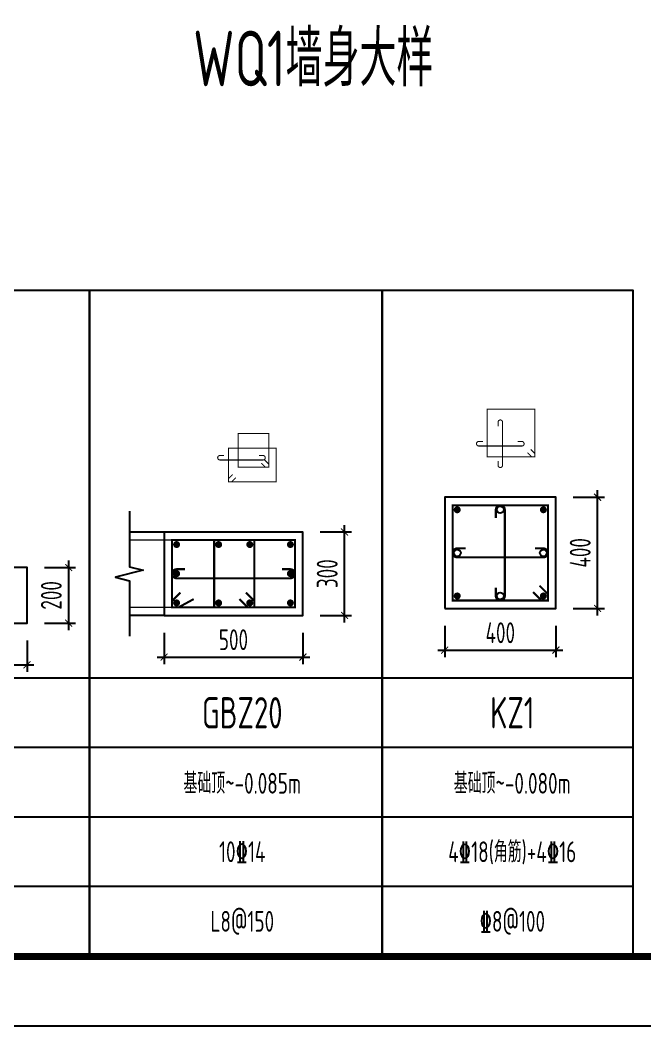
# Model space of a CAD drawing. Extents: x -1058961 to 23600, y -449123 to 2751847.
# Drawn here: x -392751 to -383760, y -12320 to 2153 of the extents above; entities that cross this region are included whole.
import ezdxf
from ezdxf.enums import TextEntityAlignment as Align

# ---------------------------------------------------------------- set-up
doc = ezdxf.new("R2010")
doc.units = 0
doc.header["$LTSCALE"] = 1000
doc.layers.get('0').update_dxf_attribs({"linetype": 'CONTINUOUS'})
doc.layers.get('DEFPOINTS').update_dxf_attribs({"linetype": 'CONTINUOUS'})
for name, color, linetype in [('-TK', 7, 'CONTINUOUS'), ('COLU_DE_DIM', 3, 'CONTINUOUS'), ('COLU_DE_TH', 7, 'CONTINUOUS'), ('DIM_SYMB', 3, 'CONTINUOUS'), ('LINK', 6, 'CONTINUOUS'), ('LINK-INDEX', 6, 'CONTINUOUS'), ('REIN', 6, 'CONTINUOUS'), ('S-B板配筋号', 7, 'CONTINUOUS'), ('TAB', 7, 'CONTINUOUS'), ('TAB_TEXT', 7, 'CONTINUOUS'), ('THIN', 7, 'CONTINUOUS')]:
    doc.layers.add(name, color=color, linetype=linetype)
doc.styles.add('TSSD_DIMENSION', font='Tssdeng.shx', dxfattribs={"width": 0.7, "bigfont": 'tssdchn.shx'})
doc.styles.add('TSSD_REIN', font='tssdeng.shx', dxfattribs={"width": 0.7, "height": 300, "bigfont": 'tssdchn.shx'})
doc.dimstyles.new('TSSD_25_100', dxfattribs={"dimtxt": 300, "dimasz": 100, "dimexe": 100, "dimexo": 250, "dimgap": 100, "dimtad": 1, "dimdec": 0, "dimlfac": 0.25, "dimzin": 0, "dimdsep": 46, "dimtxsty": 'TSSD_DIMENSION', "dimblk": 'ARCHTICK', "dimcen": 0, "dimdle": 100, "dimclrt": 7, "dimadec": 0, "dimazin": 0, "dimtfac": 1, "dimtdec": 0, "dimtix": 1, "dimtmove": 2, "dimatfit": 3, "dimldrblk": 'ARCHTICK', "dimfxl": 0, "dimtolj": 1, "dimtzin": 0, "dimarcsym": 0})

# ---------------------------------------------------------------- blocks, each defined once
blk = doc.blocks.new('_ArchTick')
at = {"color": 0, "linetype": 'ByBlock', "const_width": 0.15}
blk.add_lwpolyline([(-0.5, -0.5), (0.5, 0.5)], dxfattribs=at)
blk = doc.blocks.new('*D308')
at = {"layer": 'COLU_DE_DIM', "color": 0, "lineweight": -2}
for p, q in [((-386641, -6563), (-386641, -7013)), ((-385041, -6563), (-385041, -7013)), ((-386741, -6913), (-384941, -6913))]:
    blk.add_line(p, q, dxfattribs=at)
at = {"layer": 'DEFPOINTS', "color": 0}
for p in [(-386641, -6313), (-385041, -6313), (-385041, -6913)]:
    blk.add_point(p, dxfattribs=at)
at = {"layer": 'COLU_DE_DIM', "color": 0, "lineweight": -2, "xscale": 100, "yscale": 100, "zscale": 100, "rotation": 180}
blk.add_blockref('_ArchTick', (-386641, -6913), dxfattribs=at)
at = {"layer": 'COLU_DE_DIM', "color": 0, "lineweight": -2, "xscale": 100, "yscale": 100, "zscale": 100}
blk.add_blockref('_ArchTick', (-385041, -6913), dxfattribs=at)
at = {"layer": 'COLU_DE_DIM', "color": 7, "insert": (-385841, -6663), "char_height": 300, "attachment_point": 5, "style": 'TSSD_DIMENSION'}
blk.add_mtext('\\A1;400', dxfattribs=at)
blk = doc.blocks.new('*D309')
at = {"layer": 'COLU_DE_DIM', "color": 0, "lineweight": -2}
for p, q in [((-384441, -6413), (-384441, -4613)), ((-384791, -4713), (-384341, -4713)), ((-384791, -6313), (-384341, -6313))]:
    blk.add_line(p, q, dxfattribs=at)
at = {"layer": 'DEFPOINTS', "color": 0}
for p in [(-385041, -4713), (-384441, -4713), (-385041, -6313)]:
    blk.add_point(p, dxfattribs=at)
at = {"layer": 'COLU_DE_DIM', "color": 0, "lineweight": -2, "xscale": 100, "yscale": 100, "zscale": 100}
for p, rotation in [((-384441, -4713), 90), ((-384441, -6313), 270)]:
    blk.add_blockref('_ArchTick', p, dxfattribs=dict(at, rotation=rotation))
at = {"layer": 'COLU_DE_DIM', "color": 7, "insert": (-384691, -5513), "char_height": 300, "attachment_point": 5, "rotation": 90, "style": 'TSSD_DIMENSION'}
blk.add_mtext('\\A1;400', dxfattribs=at)
blk = doc.blocks.new('20210729.23145802')
at = {"layer": 'DIM_SYMB', "color": 7, "style": 'TSSD_DIMENSION', "width": 0.7}
blk.add_text('WQ1墙身大样', height=800, dxfattribs=at).set_placement((-24846.769, -181459.182, 0))
blk = doc.blocks.new('*D2806')
at = {"layer": 'COLU_DE_DIM', "color": 0, "lineweight": -2}
for p, q in [((-396052, -6775), (-396052, -7225)), ((-392652, -6775), (-392652, -7225)), ((-396152, -7125), (-392552, -7125))]:
    blk.add_line(p, q, dxfattribs=at)
at = {"layer": 'DEFPOINTS', "color": 0}
for p in [(-396052, -6525), (-392652, -6525), (-392652, -7125)]:
    blk.add_point(p, dxfattribs=at)
at = {"layer": 'COLU_DE_DIM', "color": 0, "lineweight": -2, "xscale": 100, "yscale": 100, "zscale": 100, "rotation": 180}
blk.add_blockref('_ArchTick', (-396052, -7125), dxfattribs=at)
at = {"layer": 'COLU_DE_DIM', "color": 0, "lineweight": -2, "xscale": 100, "yscale": 100, "zscale": 100}
blk.add_blockref('_ArchTick', (-392652, -7125), dxfattribs=at)
at = {"layer": 'COLU_DE_DIM', "color": 7, "insert": (-394352, -6875), "char_height": 300, "attachment_point": 5, "style": 'TSSD_DIMENSION'}
blk.add_mtext('\\A1;850', dxfattribs=at)
blk = doc.blocks.new('*D2807')
at = {"layer": 'COLU_DE_DIM', "color": 0, "lineweight": -2}
for p, q in [((-392052, -6625), (-392052, -5625)), ((-392402, -5725), (-391952, -5725)), ((-392402, -6525), (-391952, -6525))]:
    blk.add_line(p, q, dxfattribs=at)
at = {"layer": 'DEFPOINTS', "color": 0}
for p in [(-392652, -5725), (-392052, -5725), (-392652, -6525)]:
    blk.add_point(p, dxfattribs=at)
at = {"layer": 'COLU_DE_DIM', "color": 0, "lineweight": -2, "xscale": 100, "yscale": 100, "zscale": 100}
for p, rotation in [((-392052, -5725), 90), ((-392052, -6525), 270)]:
    blk.add_blockref('_ArchTick', p, dxfattribs=dict(at, rotation=rotation))
at = {"layer": 'COLU_DE_DIM', "color": 7, "insert": (-392302, -6125), "char_height": 300, "attachment_point": 5, "rotation": 90, "style": 'TSSD_DIMENSION'}
blk.add_mtext('\\A1;200', dxfattribs=at)
blk = doc.blocks.new('A1')
blk.add_lwpolyline([(0, 59400), (0, 0), (84100, 0), (84100, 59400)], close=True)
at = {"const_width": 100}
blk.add_lwpolyline([(2500, 58400), (2500, 1000), (83100, 1000), (83100, 58400)], close=True, dxfattribs=at)
blk = doc.blocks.new('*D3123')
at = {"layer": 'COLU_DE_DIM', "color": 0, "lineweight": -2}
for p, q in [((-390680, -6663), (-390680, -7113)), ((-388682, -6663), (-388682, -7113)), ((-390780, -7013), (-388582, -7013))]:
    blk.add_line(p, q, dxfattribs=at)
at = {"layer": 'DEFPOINTS', "color": 0}
for p in [(-390680, -6413), (-388682, -6413), (-388682, -7013)]:
    blk.add_point(p, dxfattribs=at)
at = {"layer": 'COLU_DE_DIM', "color": 0, "lineweight": -2, "xscale": 100, "yscale": 100, "zscale": 100, "rotation": 180}
blk.add_blockref('_ArchTick', (-390680, -7013), dxfattribs=at)
at = {"layer": 'COLU_DE_DIM', "color": 0, "lineweight": -2, "xscale": 100, "yscale": 100, "zscale": 100}
blk.add_blockref('_ArchTick', (-388682, -7013), dxfattribs=at)
at = {"layer": 'COLU_DE_DIM', "color": 7, "insert": (-389681, -6763), "char_height": 300, "attachment_point": 5, "style": 'TSSD_DIMENSION'}
blk.add_mtext('\\A1;500', dxfattribs=at)
blk = doc.blocks.new('*D3124')
at = {"layer": 'COLU_DE_DIM', "color": 0, "lineweight": -2}
for p, q in [((-388082, -6513), (-388082, -5113)), ((-388432, -5213), (-387982, -5213)), ((-388432, -6413), (-387982, -6413))]:
    blk.add_line(p, q, dxfattribs=at)
at = {"layer": 'DEFPOINTS', "color": 0}
for p in [(-388682, -5213), (-388082, -5213), (-388682, -6413)]:
    blk.add_point(p, dxfattribs=at)
at = {"layer": 'COLU_DE_DIM', "color": 0, "lineweight": -2, "xscale": 100, "yscale": 100, "zscale": 100}
for p, rotation in [((-388082, -5213), 90), ((-388082, -6413), 270)]:
    blk.add_blockref('_ArchTick', p, dxfattribs=dict(at, rotation=rotation))
at = {"layer": 'COLU_DE_DIM', "color": 7, "insert": (-388332, -5813), "char_height": 300, "attachment_point": 5, "rotation": 90, "style": 'TSSD_DIMENSION'}
blk.add_mtext('\\A1;300', dxfattribs=at)

msp = doc.modelspace()

# ---------------------------------------------------------------- linework, layer by layer
at = {"layer": 'COLU_DE_TH'}
for points in [[(-386640.73, -6313.36), (-385040.73, -6313.36), (-385040.73, -4713.36), (-386640.73, -4713.36), (-386640.73, -6313.36)], [(-390679.52, -5213.42), (-390679.52, -6413.36), (-388681.52, -6413.36), (-388681.52, -5213.42), (-390679.52, -5213.42)], [(-396051.93, -5724.63), (-396051.93, -6524.63), (-392651.93, -6524.63), (-392651.93, -5724.63), (-396051.93, -5724.63)]]:
    msp.add_lwpolyline(points, close=True, dxfattribs=at)
at = {"layer": 'LINK', "const_width": 30}
for points in [[(-385275.73, -5986.44), (-385155.73, -6106.44), (-385155.73, -6198.36), (-386525.73, -6198.36), (-386525.73, -4828.36), (-385155.73, -4828.36), (-385155.73, -6198.36), (-385247.65, -6198.36), (-385367.65, -6078.36)], [(-390252.6, -6178.36), (-390472.6, -6298.36), (-390564.52, -6298.36), (-390564.52, -5328.42), (-388796.52, -5328.42), (-388796.52, -6298.36), (-390564.52, -6298.36), (-390564.52, -6206.44), (-390444.52, -6086.44)], [(-389501.27, -6086.54), (-389381.27, -6206.54), (-389381.27, -6298.47), (-389959.27, -6298.46), (-389959.27, -5328.42), (-389381.27, -5328.42), (-389381.27, -6298.47), (-389473.19, -6298.47), (-389593.19, -6178.47)]]:
    msp.add_lwpolyline(points, dxfattribs=at)
for points in [[(-385905.73, -6013.36), (-385905.73, -6133.36, 1), (-385775.73, -6133.36), (-385775.73, -4893.36, 1), (-385905.73, -4893.36), (-385905.73, -5013.36)], [(-386340.73, -5448.36), (-386460.73, -5448.36, 1), (-386460.73, -5578.36), (-385220.73, -5578.36, 1), (-385220.73, -5448.36), (-385340.73, -5448.36)], [(-390379.52, -5748.39), (-390499.52, -5748.39, 1), (-390499.52, -5878.39), (-388861.52, -5878.39, 1), (-388861.52, -5748.39), (-388981.52, -5748.39)]]:
    msp.add_lwpolyline(points, format="xyb", dxfattribs=at)
at = {"layer": 'LINK-INDEX', "const_width": 15}
for points in [[(-385403.23, -4024.76), (-385343.23, -4084.76), (-385343.23, -4130.72), (-386028.23, -4130.72), (-386028.23, -3445.72), (-385343.23, -3445.72), (-385343.23, -4130.72), (-385389.19, -4130.72), (-385449.19, -4070.72)], [(-389233.38, -4176.17), (-389173.38, -4236.17), (-389173.38, -4282.13), (-389613.38, -4282.13), (-389613.38, -3797.1), (-389173.38, -3797.1), (-389173.38, -4282.13), (-389219.34, -4282.13), (-389279.34, -4222.13)], [(-389647.3, -4432.09), (-389707.3, -4492.09), (-389753.26, -4492.09), (-389753.26, -4007.11), (-389068.26, -4007.11), (-389068.26, -4492.09), (-389753.26, -4492.09), (-389753.26, -4446.13), (-389693.26, -4386.13)]]:
    msp.add_lwpolyline(points, dxfattribs=at)
for points in [[(-385873.23, -4193.22), (-385873.23, -4253.22, 1), (-385808.23, -4253.22), (-385808.23, -3633.22, 1), (-385873.23, -3633.22), (-385873.23, -3693.22)], [(-386090.73, -3910.72), (-386150.73, -3910.72, 1), (-386150.73, -3975.72), (-385530.73, -3975.72, 1), (-385530.73, -3910.72), (-385590.73, -3910.72)], [(-389815.76, -4112.11), (-389875.76, -4112.11, 1), (-389875.76, -4177.11), (-389255.76, -4177.11, 1), (-389255.76, -4112.11), (-389315.76, -4112.11)]]:
    msp.add_lwpolyline(points, format="xyb", dxfattribs=at)
at = {"layer": 'LINK-INDEX', "color": 1, "const_width": 20}
for points in [[(-390464.52, -5328.42), (-391179.52, -5328.42)], [(-390464.52, -6298.36), (-391179.52, -6298.36)]]:
    msp.add_lwpolyline(points, dxfattribs=at)
at = {"layer": 'REIN', "const_width": 50}
for points in [[(-386485.73, -4893.36, 1), (-386435.73, -4893.36, 1), (-386485.73, -4893.36)], [(-385245.73, -4893.36, 1), (-385195.73, -4893.36, 1), (-385245.73, -4893.36)], [(-390524.52, -5393.42, 1), (-390474.52, -5393.42, 1), (-390524.52, -5393.42)], [(-389919.27, -5393.52, 1), (-389869.27, -5393.52, 1), (-389919.27, -5393.52)], [(-389471.27, -5393.42, 1), (-389421.27, -5393.42, 1), (-389471.27, -5393.42)], [(-388886.52, -5393.42, 1), (-388836.52, -5393.42, 1), (-388886.52, -5393.42)], [(-390524.52, -5813.29, 1), (-390474.52, -5813.29, 1), (-390524.52, -5813.29)], [(-388886.52, -5813.29, 1), (-388836.52, -5813.29, 1), (-388886.52, -5813.29)], [(-390524.52, -6233.36, 1), (-390474.52, -6233.36, 1), (-390524.52, -6233.36)], [(-389919.27, -6233.46, 1), (-389869.27, -6233.46, 1), (-389919.27, -6233.46)], [(-389471.27, -6233.36, 1), (-389421.27, -6233.36, 1), (-389471.27, -6233.36)], [(-388886.52, -6233.36, 1), (-388836.52, -6233.36, 1), (-388886.52, -6233.36)], [(-386485.73, -6133.36, 1), (-386435.73, -6133.36, 1), (-386485.73, -6133.36)], [(-385245.73, -6133.36, 1), (-385195.73, -6133.36, 1), (-385245.73, -6133.36)]]:
    msp.add_lwpolyline(points, format="xyb", close=True, dxfattribs=at)
at = {"layer": 'REIN'}
for centre in [(-385840.73, -4893.36), (-386460.73, -5513.36), (-385220.73, -5513.36), (-385840.73, -6133.36)]:
    msp.add_circle(centre, 50, dxfattribs=at)
at = {"layer": 'TAB'}
for points in [[(-396951.93, -1735.44), (-391751.93, -1735.44), (-391751.93, -11313.36), (-396951.93, -11313.36), (-396951.93, -1735.44), (-396951.93, -7313.36), (-391751.93, -7313.36), (-391751.93, -8313.36), (-396951.93, -8313.36), (-396951.93, -9313.36), (-391751.93, -9313.36), (-391751.93, -10313.36), (-396951.93, -10313.36)], [(-391751.93, -1735.44), (-387540.73, -1735.44), (-387540.73, -11313.36), (-391751.93, -11313.36), (-391751.93, -1735.44), (-391751.93, -7313.36), (-387540.73, -7313.36), (-387540.73, -8313.36), (-391751.93, -8313.36), (-391751.93, -9313.36), (-387540.73, -9313.36), (-387540.73, -10313.36), (-391751.93, -10313.36)], [(-387540.73, -1735.44), (-383932.6, -1735.44), (-383932.6, -11313.36), (-387540.73, -11313.36), (-387540.73, -1735.44), (-387540.73, -7313.36), (-383932.6, -7313.36), (-383932.6, -8313.36), (-387540.73, -8313.36), (-387540.73, -9313.36), (-383932.6, -9313.36), (-383932.6, -10313.36), (-387540.73, -10313.36)]]:
    msp.add_lwpolyline(points, dxfattribs=at)
at = {"layer": 'THIN'}
for p, q in [((-390679.52, -5213.42), (-391179.52, -5213.42)), ((-390679.52, -6413.36), (-391179.52, -6413.36))]:
    msp.add_line(p, q, dxfattribs=at)
msp.add_lwpolyline([(-391179.52, -4913.42), (-391179.52, -5713.39), (-390979.52, -5763.39), (-391379.52, -5863.39), (-391179.52, -5913.39), (-391179.52, -6713.36)], dxfattribs=at)

# ---------------------------------------------------------------- block references
at = {"layer": '-TK'}
msp.add_blockref('A1', (-459602.31, -12319.87), dxfattribs=at)
at = {"layer": 'S-B板配筋号'}
msp.add_blockref('20210729.23145802', (-365414.28, 182660.52), dxfattribs=at)

# ---------------------------------------------------------------- texts
at = {"layer": 'TAB_TEXT', "color": 7, "style": 'TSSD_REIN', "width": 0.7}
for s, height, p in [('GBZ20', 450, (-389554.39, -7813.36)), ('基础顶~-0.085m', 300, (-389554.39, -8813.36)), ('L8@150', 300, (-389554.39, -10813.36))]:
    msp.add_text(s, height=height, dxfattribs=at).set_placement(p, align=Align.MIDDLE)
at = {"layer": 'TAB_TEXT', "style": 'TSSD_REIN', "width": 0.7}
for s, height, p in [('KZ1', 450, (-385668.84, -7813.36)), ('基础顶~-0.080m', 300, (-385668.84, -8813.36))]:
    msp.add_text(s, height=height, dxfattribs=at).set_placement(p, align=Align.MIDDLE)
at = {"layer": 'TAB_TEXT', "color": 1, "style": 'TSSD_REIN', "width": 0.7}
for s, p in [('10%%13214', (-389554.39, -9813.36)), ('4%%13218(角筋)+4%%13216', (-385668.84, -9813.36)), ('%%1328@100', (-385668.84, -10813.36))]:
    msp.add_text(s, height=300, dxfattribs=at).set_placement(p, align=Align.MIDDLE)

# ---------------------------------------------------------------- dimensions: what is measured, and where the dimension line sits
at = {"layer": 'COLU_DE_DIM'}
for base, p1, p2, picture, middle in [((-384440.73, -4713.36), (-385040.73, -6313.36), (-385040.73, -4713.36), '*D309', (-384690.73, -5513.36)), ((-388081.52, -5213.42), (-388681.52, -6413.36), (-388681.52, -5213.42), '*D3124', (-388331.52, -5813.39)), ((-392051.93, -5724.63), (-392651.93, -6524.63), (-392651.93, -5724.63), '*D2807', (-392301.93, -6124.63))]:
    dim = msp.add_linear_dim(base=base, p1=p1, p2=p2, angle=90, dimstyle='TSSD_25_100', dxfattribs=at)
    dim.commit()
    dim.dimension.update_dxf_attribs({"geometry": picture, "text_midpoint": middle})
for base, p1, p2, picture, middle in [((-385040.73, -6913.36), (-386640.73, -6313.36), (-385040.73, -6313.36), '*D308', (-385840.73, -6663.36)), ((-388681.52085145, -7013.36288795), (-390679.52085145, -6413.36288795), (-388681.52085145, -6413.36288795), '*D3123', (-389680.52085145, -6763.36288795)), ((-392651.93, -7124.63), (-396051.93, -6524.63), (-392651.93, -6524.63), '*D2806', (-394351.93, -6874.63))]:
    dim = msp.add_linear_dim(base=base, p1=p1, p2=p2, dimstyle='TSSD_25_100', dxfattribs=at)
    dim.commit()
    dim.dimension.update_dxf_attribs({"geometry": picture, "text_midpoint": middle})

doc.saveas('drawing.dxf')
